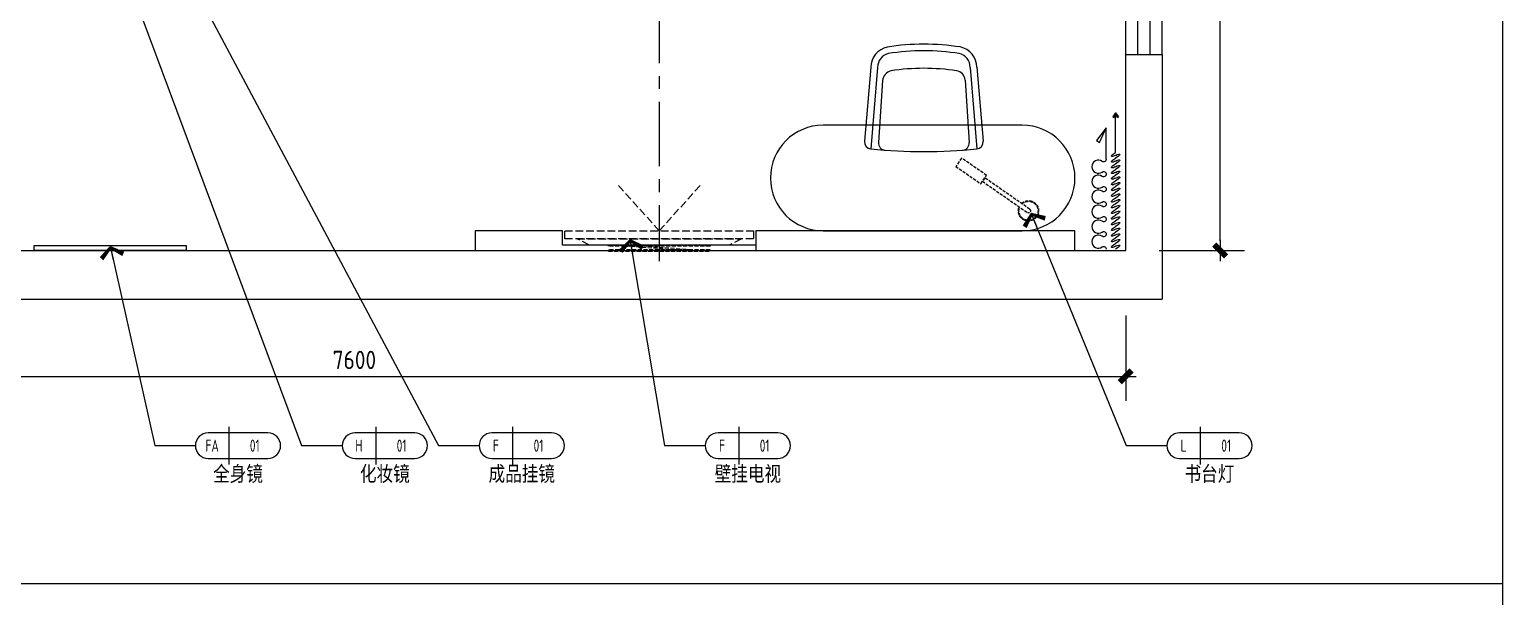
# Model space of a CAD drawing. Extents: x 220391 to 385981, y 332279 to 483868.
# Drawn here: x 260343 to 267600, y 452768 to 455561 of the extents above; entities that cross this region are included whole.
import ezdxf
from ezdxf.enums import TextEntityAlignment as Align

# ---------------------------------------------------------------- set-up
doc = ezdxf.new("R2010")
doc.units = 0
doc.header["$MEASUREMENT"] = 0
doc.linetypes.add('CENTER', pattern=[50.8, 31.75, -6.35, 6.35, -6.35])
doc.linetypes.add('DOM-虚线', pattern=[0.35, 0.25, -0.1])
for name, color, linetype in [('0-索引文字', 50, 'Continuous'), ('2主物线', 197, 'Continuous'), ('3次物线', 19, 'Continuous'), ('EL-造型看线-特细(0.07)-DOM', 8, 'Continuous'), ('F-固定家具(0.25)-DOM', 2, 'Continuous'), ('F-平面灯具(0.15)-DOM', 1, 'Continuous'), ('F-窗帘(0.12)-DOM', 120, 'Continuous'), ('墙体', 4, 'Continuous')]:
    doc.layers.add(name, color=color, linetype=linetype)
doc.styles.add('DOM-romans.shx', font='dim.shx')
doc.styles.add('st', font='', dxfattribs={"width": 0.7})
doc.styles.get('st').set_extended_font_data('SimSun')
doc.dimstyles.new('DOM_DIM_1 80', dxfattribs={"dimscale": 60, "dimtxt": 1.5, "dimasz": 0.8, "dimexe": 2, "dimexo": 1.5, "dimgap": 0.6, "dimtad": 1, "dimdec": 0, "dimrnd": 5, "dimzin": 12, "dimdsep": 46, "dimtxsty": 'DOM-romans.shx', "dimblk": 'DOM_Dimension_Tick', "dimcen": 0.125, "dimclrd": 44, "dimclre": 44, "dimclrt": 50, "dimadec": 0, "dimazin": 0, "dimtfac": 1, "dimtdec": 0, "dimtix": 1, "dimtmove": 2, "dimatfit": 3, "dimldrblk": 'DOM_Leader_Arrow', "dimfxl": 0, "dimtvp": 1, "dimtolj": 1, "dimtzin": 0, "dimarcsym": 0})

# ---------------------------------------------------------------- blocks, each defined once
blk = doc.blocks.new('ehrhhh')
at = {"color": 0}
blk.add_line((292356.6, 467829.6), (315961.1, 467829.6), dxfattribs=at)
blk.add_lwpolyline([(292356.6, 474869.8), (315961.1, 474869.8), (315961.1, 466871.5), (292356.6, 466871.5)], close=True, dxfattribs=at)
blk = doc.blocks.new('A$C25B465B5')
at = {"layer": '2主物线', "color": 2}
for p, q in [((570.6, 1240), (570.6, 260)), ((1090.6, 260), (1090.6, 1240))]:
    blk.add_line(p, q, dxfattribs=at)
for centre, start, end in [((830.6, 1240), 0, 180), ((830.6, 260), 180, 0)]:
    blk.add_arc(centre, 260, start, end, dxfattribs=at)
blk = doc.blocks.new('A$C487077fa')
at = {"color": 53}
for p, q in [((-415.3, 260.9), (-50.8, 292.3)), ((-414.9, 228.3), (-13.2, 260.7)), ((-415.3, -260.9), (-50.8, -292.3)), ((-414.9, -228.3), (-13.2, -260.7))]:
    blk.add_line(p, q, dxfattribs=at)
at = {"color": 8}
for p, q in [((-352.5, 203), (-44.7, 223.2)), ((-350.1, -203.2), (-44.7, -223.2))]:
    blk.add_line(p, q, dxfattribs=at)
at = {"color": 53}
for centre, radius, start, end in [((-47.8, 257.7), 34.7, 5.82364, 95), ((-414.3, 157.7), 103.2, 90.55398, 167.72857), ((-414.2, 157.5), 70.8, 90.53615, 165.96254), ((-2574.6, 0), 2574.6, 0, 5.81254), ((647.6, 0), 1176.5, 171.21904, 188.83407), ((647.6, 0), 1143.9, 171.21904, 188.83407), ((-2574.6, 0), 2574.6, 354.18746, 0), ((-414.2, -157.5), 103.3, 192.92393, 269.41741), ((-414.1, -157.2), 71, 195.02359, 269.39601), ((-47.8, -257.7), 34.7, 265, 354.17636)]:
    blk.add_arc(centre, radius, start, end, dxfattribs=at)
at = {"color": 8}
for centre, radius, start, end in [((-41.7, 188.6), 34.7, 4.25834, 95), ((647.6, 0), 1057.7, 171.21904, 188.83407), ((-348.8, 153.6), 49.6, 94.26021, 170.81167), ((-344, -148), 55.5, 195.00779, 263.66303), ((-41.7, -188.6), 34.7, 265, 355.74166)]:
    blk.add_arc(centre, radius, start, end, dxfattribs=at)
blk = doc.blocks.new('dfsgdgfaag')
at = {"layer": 'EL-造型看线-特细(0.07)-DOM', "color": 250, "linetype": 'DOM-虚线', "ltscale": 80}
for p, q in [((-158.7, -6), (158.2, -30)), ((-158.2, 0), (158.7, -24))]:
    blk.add_line(p, q, dxfattribs=at)
for points in [[(-250, -6), (250, -6), (250, 0), (-250, 0)], [(250, -30), (-250, -30), (-250, -24), (250, -24)]]:
    blk.add_lwpolyline(points, close=True, dxfattribs=at)
for centre, radius in [((-158.4, -3), 5), ((-158.4, -3), 3), ((158.4, -27), 5), ((158.4, -27), 3)]:
    blk.add_circle(centre, radius, dxfattribs=at)
blk = doc.blocks.new('A$Cb127100c')
at = {"layer": 'F-固定家具(0.25)-DOM', "color": 8, "linetype": 'DOM-虚线', "ltscale": 150}
for q in [(-204.8, 226.9), (204.8, 226.9)]:
    blk.add_line((0, 0), q, dxfattribs=at)
for points in [[(-464.5, 0), (464.5, 0), (464.5, -40), (-464.5, -40)], [(-404.5, -40), (404.5, -40), (344.5, -70), (-344.5, -70)]]:
    blk.add_lwpolyline(points, close=True, dxfattribs=at)
at = {"layer": 'EL-造型看线-特细(0.07)-DOM', "color": 250, "rotation": 180}
blk.add_blockref('dfsgdgfaag', (0, -100), dxfattribs=at)
blk = doc.blocks.new('DOM_Dimension_Tick')
at = {"color": 0, "linetype": 'ByBlock'}
for p, q in [((-1.09, 0), (0, 0)), ((0, 0), (1.09, 0))]:
    blk.add_line(p, q, dxfattribs=at)
at = {"color": 0, "linetype": 'Continuous', "const_width": 0.608}
blk.add_lwpolyline([(-0.61, -0.61), (0.61, 0.61)], dxfattribs=at)
blk = doc.blocks.new('*D779')
at = {"color": 44, "lineweight": -2, "transparency": 16777216}
for p, q in [((258144.5, 454152.5), (258144.5, 453732.5)), ((265743.9, 454152.5), (265743.9, 453732.5)), ((258192.5, 453852.5), (265695.9, 453852.5))]:
    blk.add_line(p, q, dxfattribs=at)
at = {"layer": 'Defpoints', "color": 0, "transparency": 16777216}
for p in [(258144.5, 454472.3, 0), (265743.9, 454472.3, 0), (265743.9, 453852.5)]:
    blk.add_point(p, dxfattribs=at)
at = {"color": 44, "lineweight": -2, "transparency": 16777216, "xscale": 48, "yscale": 48, "zscale": 48, "rotation": 180}
blk.add_blockref('DOM_Dimension_Tick', (258144.5, 453852.5), dxfattribs=at)
at = {"color": 44, "lineweight": -2, "transparency": 16777216, "xscale": 48, "yscale": 48, "zscale": 48}
blk.add_blockref('DOM_Dimension_Tick', (265743.9, 453852.5), dxfattribs=at)
at = {"color": 50, "transparency": 16777216, "insert": (261944.2, 453933.5), "char_height": 90, "attachment_point": 5, "style": 'DOM-romans.shx'}
blk.add_mtext('\\A1;7600', dxfattribs=at)
blk = doc.blocks.new('DOM_Leader_Arrow')
at = {"color": 0, "linetype": 'ByBlock'}
blk.add_line((0, 0), (-1.5, 0), dxfattribs=at)
for points in [[(-1.29, 1), (-0.89, 1.28), (-0.36, 0), (0, 0)], [(-1.29, -1), (-0.89, -1.28), (-0.36, 0), (0, 0)]]:
    blk.add_solid(points, dxfattribs=at)
blk = doc.blocks.new('*D780')
at = {"color": 44, "lineweight": -2, "transparency": 16777216}
for p, q in [((265908.8, 457972.5), (266328.8, 457972.5)), ((266208.8, 454520.3), (266208.8, 457924.5)), ((265908.8, 454472.3), (266328.8, 454472.3))]:
    blk.add_line(p, q, dxfattribs=at)
at = {"layer": 'Defpoints', "color": 0, "transparency": 16777216}
for p in [(265746.2, 457972.5, 0), (266208.8, 457972.5), (265743.9, 454472.3, 0)]:
    blk.add_point(p, dxfattribs=at)
at = {"color": 44, "lineweight": -2, "transparency": 16777216, "xscale": 48, "yscale": 48, "zscale": 48}
for p, rotation in [((266208.8, 457972.5), 90), ((266208.8, 454472.3), 270)]:
    blk.add_blockref('DOM_Dimension_Tick', p, dxfattribs=dict(at, rotation=rotation))
at = {"color": 50, "transparency": 16777216, "insert": (266127.8, 456222.4), "char_height": 90, "attachment_point": 5, "rotation": 90, "style": 'DOM-romans.shx'}
blk.add_mtext('\\A1;3500', dxfattribs=at)
blk = doc.blocks.new('A$Cfbbf359a')
at = {"layer": 'F-平面灯具(0.15)-DOM', "linetype": 'DOM-虚线', "ltscale": 60}
blk.add_lwpolyline([(-385.4, 166.9), (-244.5, 115.6), (-261.6, 68.6), (-402.5, 119.9)], close=True, dxfattribs=at)
blk.add_lwpolyline([(-249.6, 101.5), (3.4, 9.4, -1), (-3.4, -9.4), (-256.5, 82.7)], format="xyb", close=True, dxfattribs=at)
for radius in [50, 47]:
    blk.add_arc((0, 0), radius, 171.53696, 148.46304, dxfattribs=at)
blk = doc.blocks.new('布帘及纱帘平面-DW')
at = {"layer": 'F-窗帘(0.12)-DOM', "color": 1, "linetype": 'Continuous'}
for p, q in [((-670, -32791.5), (-515.2, -32791.5)), ((-515.2, -32791.5), (-578.7, -32743.6)), ((-637.2, -32837.5), (-441.5, -32837.5))]:
    blk.add_line(p, q, dxfattribs=at)
at = {"layer": 'F-窗帘(0.12)-DOM', "color": 1, "linetype": 'Continuous', "flags": 128}
for points in [[(-965.3, -32791.5, -0.608416), (-975.9, -32771.1, 0.608416), (-1002.2, -32720.2, 0.608416), (-1028.5, -32771.1, -1.932003), (-1049.7, -32771.1, 0.608416), (-1076, -32720.3, 0.608416), (-1102.3, -32771.1, -0.608485), (-1112.9, -32791.6, -0.608485)], [(-670, -32791.5, -0.608416), (-680.6, -32771.1, 0.608416), (-707, -32720.2, 0.608416), (-733.3, -32771.1, -1.932003), (-754.4, -32771.1, 0.608416), (-780.8, -32720.2, 0.608416), (-807.1, -32771.1, -1.932003), (-828.2, -32771.1, 0.608416), (-854.6, -32720.2, 0.608416), (-880.9, -32771.1, -1.932003), (-902, -32771.1, 0.608416), (-928.4, -32720.2, 0.608416), (-954.7, -32771.1, -0.608416), (-965.3, -32791.5, 0.608416)]]:
    blk.add_lwpolyline(points, format="xyb", dxfattribs=at)
at = {"layer": 'F-窗帘(0.12)-DOM', "color": 1, "linetype": 'Continuous'}
for points in [[(-578.7, -32743.6), (-588, -32758.8), (-515.2, -32791.5)], [(-441.5, -32837.5), (-461.9, -32824.2), (-466.2, -32828.4), (-441.5, -32837.5)], [(-441.5, -32837.5), (-461.9, -32850.9), (-466.2, -32846.6), (-441.5, -32837.5)]]:
    blk.add_lwpolyline(points, dxfattribs=at)
at = {"layer": 'F-窗帘(0.12)-DOM', "color": 1, "linetype": 'Continuous', "extrusion": (0, 0, -1)}
for centre, start_param, end_param in [((-1105.9, -32837.6), 1.716714, 4.858306), ((-1091.9, -32837.6), -1.424879, 1.716714), ((-1077.9, -32837.6), 1.716714, 4.858306), ((-1063.9, -32837.6), -1.424879, 1.716714), ((-1049.9, -32837.6), 1.716714, 4.858306), ((-1036, -32837.6), -1.424879, 1.716714), ((-1022, -32837.6), 1.716714, 4.858306), ((-1008, -32837.6), -1.424879, 1.716714), ((-994, -32837.6), 1.716714, 4.858306), ((-980, -32837.6), -1.424879, 1.716714), ((-966, -32837.6), 1.716714, 4.858306), ((-952, -32837.6), -1.424879, 1.716714), ((-938, -32837.6), 1.716714, 4.858306), ((-924, -32837.6), -1.424879, 1.716714), ((-910, -32837.6), 1.716714, 4.858306), ((-896, -32837.6), -1.424879, 1.716714), ((-882, -32837.6), 1.716714, 4.858306), ((-868.1, -32837.6), -1.424879, 1.716714), ((-854.1, -32837.6), 1.716714, 4.858306), ((-840.1, -32837.6), -1.424879, 1.716714), ((-826.1, -32837.6), 1.716714, 4.858306), ((-812.1, -32837.6), -1.424879, 1.716714), ((-798.1, -32837.6), 1.716714, 4.858306), ((-784.1, -32837.6), -1.424879, 1.716714), ((-770.1, -32837.6), 1.716714, 4.858306), ((-756.1, -32837.6), -1.424879, 1.716714), ((-742.1, -32837.6), 1.716714, 4.858306), ((-728.1, -32837.6), -1.424879, 1.716714), ((-714.1, -32837.6), 1.716714, 4.858306), ((-700.2, -32837.6), -1.424879, 1.716714), ((-686.2, -32837.6), 1.716714, 4.858306), ((-672.2, -32837.6), -1.424879, 1.716714), ((-658.2, -32837.6), 1.716714, 4.858306), ((-644.2, -32837.5), -1.424879, 1.716714)]:
    blk.add_ellipse(centre, major_axis=(-12, 20.8), ratio=0.254545, start_param=start_param, end_param=end_param, dxfattribs=at)
blk = doc.blocks.new('DOM-立面家具标注符号')
blk.add_line((0, 3.1), (0, -3.1))
at = {"color": 150}
blk.add_lwpolyline([(-3.4, 2.1, 1), (-3.4, -2.1), (6.4, -2.1, 1), (6.4, 2.1)], format="xyb", close=True, dxfattribs=at)
at = {"style": 'st', "width": 0.8, "flags": 4}
blk.add_attdef('ITEM5', text='', height=2.5, dxfattribs=at).set_placement((-6, 0), align=Align.MIDDLE_RIGHT)
at = {"style": 'DOM-romans.shx', "width": 0.8}
for tag, flags, p in [('NUM1', 12, (-2.75, 0)), ('NUM2', 4, (4.25, 0)), ('NUM4', 4, (1.5, -4.6))]:
    blk.add_attdef(tag, text='', height=2, dxfattribs=dict(at, flags=flags)).set_placement(p, align=Align.MIDDLE)
at = {"style": 'st', "width": 0.8, "flags": 4}
blk.add_attdef('NUM3', text='', height=2.5, dxfattribs=at).set_placement((9, 0), align=Align.MIDDLE_LEFT)
blk.add_attdef('NUM6', text='', height=2.5, dxfattribs=at).set_placement((1.5, -8.35), align=Align.MIDDLE_CENTER)
blk = doc.blocks.new('DOM-立面家具标注符号-002')
blk.add_line((0, 3.1), (0, -3.1))
at = {"color": 150}
blk.add_lwpolyline([(-3.4, 2.1, 1), (-3.4, -2.1), (6.4, -2.1, 1), (6.4, 2.1)], format="xyb", close=True, dxfattribs=at)
at = {"style": 'st', "width": 0.8, "flags": 4}
blk.add_attdef('ITEM6', text='', height=2.5, dxfattribs=at).set_placement((-6, 0), align=Align.MIDDLE_RIGHT)
at = {"style": 'DOM-romans.shx', "width": 0.8}
for tag, flags, p in [('NUM1', 12, (-2.75, 0)), ('NUM2', 4, (4.25, 0)), ('NUM4', 4, (1.5, -4.6)), ('NUM5', 4, (1.5, -7.6))]:
    blk.add_attdef(tag, text='', height=2, dxfattribs=dict(at, flags=flags)).set_placement(p, align=Align.MIDDLE)
at = {"style": 'st', "width": 0.8, "flags": 4}
blk.add_attdef('NUM3', text='', height=2.5, dxfattribs=at).set_placement((9, 0), align=Align.MIDDLE_LEFT)
blk.add_attdef('NUM7', text='', height=2.5, dxfattribs=at).set_placement((1.5, -10.85), align=Align.MIDDLE_CENTER)

msp = doc.modelspace()

# ---------------------------------------------------------------- linework, layer by layer
at = {"color": 8, "linetype": 'CENTER', "ltscale": 10}
msp.add_line((263446.2, 458252.3, 0), (263446.2, 454419.4, 0), dxfattribs=at)
at = {"color": 1, "elevation": 0}
msp.add_lwpolyline([(263922.5, 454499.3), (262968.8, 454499.3), (262968.8, 454569.3), (262539.8, 454569.3), (262539.8, 454472.3), (265494.1, 454472.3), (265494.1, 454569.3), (263922.5, 454569.3), (263922.5, 454472.3)], dxfattribs=at)
at = {"layer": '2主物线', "color": 3}
for p, q in [((265743.9, 455438.1, 0), (265746.2, 456848.4, 0)), ((265803.9, 455438.1, 0), (265806.2, 456848.4, 0)), ((265863.9, 455438.1, 0), (265866.2, 456848.4, 0)), ((265923.9, 455438.1, 0), (265926.2, 456848.4, 0))]:
    msp.add_line(p, q, dxfattribs=at)
at = {"layer": '3次物线', "color": 1, "elevation": 0}
msp.add_lwpolyline([(260366.4, 454472.3), (260366.4, 454497.3), (261115, 454497.3), (261115, 454472.3)], close=True, dxfattribs=at)
at = {"layer": '墙体'}
for p, q in [((265743.9, 455438.1, 0), (265923.9, 455438.1, 0)), ((265923.9, 455437.8, 0), (265923.9, 454232, 0)), ((257964.5, 454232.3, 0), (265923.9, 454232.3, 0))]:
    msp.add_line(p, q, dxfattribs=at)
at = {"layer": '墙体', "elevation": 0}
msp.add_lwpolyline([(258144.5, 454472.3), (265743.9, 454472.3), (265743.9, 455438.1), (265923.9, 455438.1)], dxfattribs=at)

# ---------------------------------------------------------------- block references
at = {"color": 4}
msp.add_blockref('ehrhhh', (-48360.7, -14996.6), dxfattribs=at)
at = {"color": 4, "rotation": 270}
msp.add_blockref('A$C487077fa', (264749.6, 454959.3, 0), dxfattribs=at)
at = {"color": 4, "xscale": -1, "rotation": 125.1393200625526}
msp.add_blockref('A$Cfbbf359a', (265265.1, 454667.6, 0), dxfattribs=at)
at = {"color": 1}
msp.add_blockref('A$Cb127100c', (263446.2, 454569.3, 0), dxfattribs=at)
at = {"layer": '0-索引文字'}
ref = msp.add_blockref('DOM-立面家具标注符号-002', (261325.8, 453511.3, 0), dxfattribs=dict(at, xscale=30, yscale=30, zscale=30))
ref.add_attrib('NUM1', 'FA', dxfattribs={"layer": '0', "height": 60, "style": 'DOM-romans.shx', "width": 0.8}).set_placement((261243.3, 453511.3, 0), align=Align.MIDDLE)
ref.add_attrib('NUM2', '01', dxfattribs={"layer": '0', "height": 60, "style": 'DOM-romans.shx', "width": 0.8}).set_placement((261453.3, 453511.3, 0), align=Align.MIDDLE)
ref.add_attrib('NUM7', '全身镜', dxfattribs={"layer": '0', "height": 75, "style": 'st', "width": 0.8}).set_placement((261370.8, 453373.3, 0), align=Align.MIDDLE_CENTER)
ref = msp.add_blockref('DOM-立面家具标注符号-002', (262049.2, 453511.3, 0), dxfattribs=dict(at, xscale=30, yscale=30, zscale=30))
ref.add_attrib('NUM1', 'H', dxfattribs={"layer": '0', "height": 60, "style": 'DOM-romans.shx', "width": 0.8}).set_placement((261966.7, 453511.3, 0), align=Align.MIDDLE)
ref.add_attrib('NUM2', '01', dxfattribs={"layer": '0', "height": 60, "style": 'DOM-romans.shx', "width": 0.8}).set_placement((262176.7, 453511.3, 0), align=Align.MIDDLE)
ref.add_attrib('NUM7', '化妆镜', dxfattribs={"layer": '0', "height": 75, "style": 'st', "width": 0.8}).set_placement((262094.2, 453373.3, 0), align=Align.MIDDLE_CENTER)
ref = msp.add_blockref('DOM-立面家具标注符号-002', (262723.7, 453511.4, 0), dxfattribs=dict(at, xscale=30, yscale=30, zscale=30))
ref.add_attrib('NUM1', 'F', dxfattribs={"layer": '0', "height": 60, "style": 'DOM-romans.shx', "width": 0.8}).set_placement((262641.2, 453511.4, 0), align=Align.MIDDLE)
ref.add_attrib('NUM2', '01', dxfattribs={"layer": '0', "height": 60, "style": 'DOM-romans.shx', "width": 0.8}).set_placement((262851.2, 453511.4, 0), align=Align.MIDDLE)
ref.add_attrib('NUM7', '成品挂镜', dxfattribs={"layer": '0', "height": 75, "style": 'st', "width": 0.8}).set_placement((262768.7, 453373.4, 0), align=Align.MIDDLE_CENTER)
ref = msp.add_blockref('DOM-立面家具标注符号-002', (263837.7, 453511.3, 0), dxfattribs=dict(at, xscale=30, yscale=30, zscale=30))
ref.add_attrib('NUM1', 'F', dxfattribs={"layer": '0', "height": 60, "style": 'DOM-romans.shx', "width": 0.8}).set_placement((263755.2, 453511.3, 0), align=Align.MIDDLE)
ref.add_attrib('NUM2', '01', dxfattribs={"layer": '0', "height": 60, "style": 'DOM-romans.shx', "width": 0.8}).set_placement((263965.2, 453511.3, 0), align=Align.MIDDLE)
ref.add_attrib('NUM7', '壁挂电视', dxfattribs={"layer": '0', "height": 75, "style": 'st', "width": 0.8}).set_placement((263882.7, 453373.3, 0), align=Align.MIDDLE_CENTER)
ref = msp.add_blockref('DOM-立面家具标注符号', (266111.6, 453511.3, 0), dxfattribs=dict(at, xscale=30, yscale=30, zscale=30))
ref.add_attrib('NUM1', 'L', dxfattribs={"layer": '0', "height": 60, "style": 'DOM-romans.shx', "width": 0.8}).set_placement((266029.1, 453511.3, 0), align=Align.MIDDLE)
ref.add_attrib('NUM2', '01', dxfattribs={"layer": '0', "height": 60, "style": 'DOM-romans.shx', "width": 0.8}).set_placement((266239.1, 453511.3, 0), align=Align.MIDDLE)
ref.add_attrib('NUM6', '书台灯', dxfattribs={"layer": '0', "height": 75, "style": 'st', "width": 0.8}).set_placement((266156.6, 453373.3, 0), align=Align.MIDDLE_CENTER)
at = {"layer": '2主物线', "rotation": 270}
msp.add_blockref('A$C25B465B5', (263993.9, 455659.9, 0), dxfattribs=at)
at = {"layer": 'F-窗帘(0.12)-DOM', "color": 8, "rotation": 90.00000000000001}
msp.add_blockref('布帘及纱帘平面-DW', (232856.8, 455591.9, 0), dxfattribs=at)

# ---------------------------------------------------------------- dimensions: what is measured, and where the dimension line sits
at = {"color": 4}
dim = msp.add_linear_dim(base=(266208.8, 457972.5), p1=(265743.9, 454472.3, 0), p2=(265746.2, 457972.5, 0), angle=90, dimstyle='DOM_DIM_1 80', dxfattribs=at)
dim.commit()
dim.dimension.update_dxf_attribs({"geometry": '*D780', "text_midpoint": (266127.8, 456222.4)})
dim = msp.add_linear_dim(base=(265743.9, 453852.5), p1=(258144.5, 454472.3, 0), p2=(265743.9, 454472.3, 0), dimstyle='DOM_DIM_1 80', dxfattribs=at)
dim.commit()
dim.dimension.update_dxf_attribs({"geometry": '*D779', "text_midpoint": (261944.2, 453933.5)})

# ---------------------------------------------------------------- leaders
for points in [[(260921.6, 456209.6, 0), (262358.7, 453511.4, 0), (262558.7, 453511.4, 0)], [(260793.1, 455901.2, 0), (261684.2, 453511.3, 0), (261884.2, 453511.3, 0)], [(265277, 454658.4, 0), (265746.6, 453511.3, 0), (265946.6, 453511.3, 0)], [(263301.7, 454529.3, 0), (263472.7, 453511.3, 0), (263672.7, 453511.3, 0)], [(260740.7, 454494.8, 0), (260960.8, 453511.3, 0), (261160.8, 453511.3, 0)]]:
    msp.add_leader(points, dimstyle='DOM_DIM_1 80', override={"dimgap": 0.6, "dimtad": 0}, dxfattribs=at)

doc.saveas('drawing.dxf')
